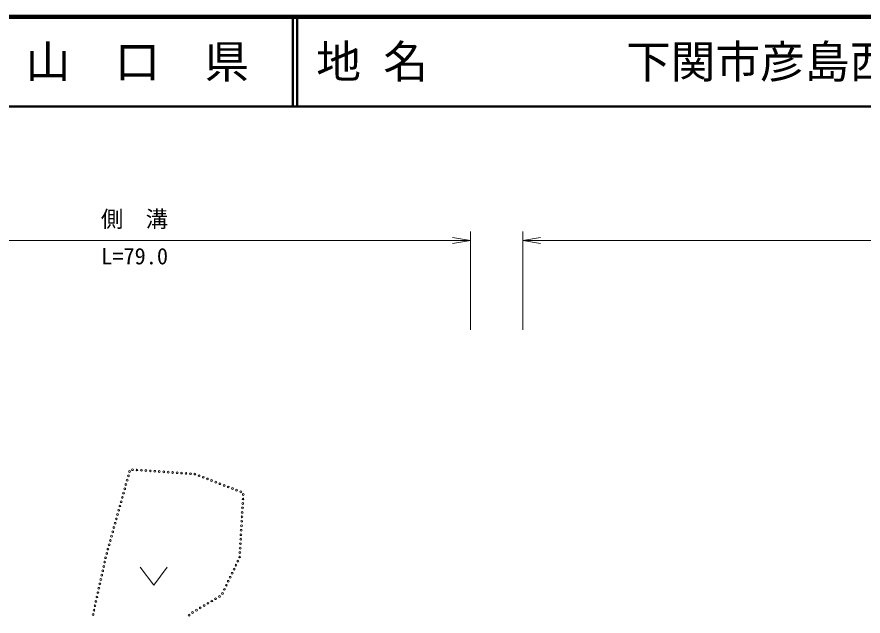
# Model space of a CAD drawing. Units: millimetres, scale not verified. Extents: x 40000 to 680000, y 20000 to 380000.
# Drawn here: x 336900 to 431534, y 313004 to 380000 of the extents above; entities that cross this region are included whole.
import ezdxf
from ezdxf.enums import TextEntityAlignment as Align

# ---------------------------------------------------------------- set-up
doc = ezdxf.new("R2010")
doc.units = ezdxf.units.MM
doc.header["$LTSCALE"] = 1000
for name, color, linetype, lineweight in [('M-STR-HTXT', 7, 'Continuous', 13), ('M-TTL', 2, 'Continuous', 140), ('M-TTL-LINE', 7, 'Continuous', 50), ('M-WORK', 1, 'Continuous', 13)]:
    doc.layers.add(name, color=color, linetype=linetype, lineweight=lineweight)
doc.layers.add('M-TTL-TXT', color=7, linetype='Continuous')
doc.styles.add('ＭＳ ゴシック', font='')
doc.styles.get('ＭＳ ゴシック').set_extended_font_data('MS Gothic')

# ---------------------------------------------------------------- blocks, each defined once
blk = doc.blocks.new('open_arrow')
at = {"color": 0, "linetype": 'Continuous', "lineweight": -2}
blk.add_lwpolyline([(7.5, 1.25), (0, 0), (7.5, -1.25)], dxfattribs=at)

msp = doc.modelspace()

# ---------------------------------------------------------------- linework, layer by layer
at = {"layer": 'M-STR-HTXT'}
for p, q in [((387626, 345000), (387626, 356000)), ((393463, 345000), (393463, 356000)), ((313768, 355000), (387626, 355000)), ((393463, 355000), (549757, 355000))]:
    msp.add_line(p, q, dxfattribs=at)
at = {"layer": 'M-TTL'}
msp.add_line((680000, 380000), (40000, 380000), dxfattribs=at)
at = {"layer": 'M-TTL-LINE'}
for p, q in [((367750, 380000), (367750, 370000)), ((368250, 380000), (368250, 370000)), ((40000, 370000), (680000, 370000))]:
    msp.add_line(p, q, dxfattribs=at)
at = {"layer": 'M-WORK'}
for p, q in [((350697, 318467), (352197, 316467)), ((352197, 316467), (353697, 318467))]:
    msp.add_line(p, q, dxfattribs=at)
for centre in [(349827, 329370), (350326, 329336), (350825, 329302), (351324, 329268), (351823, 329234), (349364, 328683), (349498, 329164), (352322, 329200), (352820, 329165), (353319, 329131), (353818, 329097), (354317, 329063), (354816, 329029), (355315, 328995), (355813, 328961), (356312, 328927), (356809, 328882), (357275, 328701), (357741, 328521), (358207, 328340), (349095, 327719), (349229, 328201), (358674, 328160), (359140, 327979), (359606, 327799), (360073, 327618), (360539, 327438), (348826, 326756), (348961, 327238), (361005, 327257), (361471, 327077), (361938, 326896), (362215, 326594), (348558, 325793), (348692, 326275), (362157, 325596), (362186, 326095), (348289, 324830), (348423, 325311), (362098, 324597), (362128, 325097), (348020, 323866), (348154, 324348), (362040, 323599), (362069, 324098), (347751, 322903), (347886, 323385), (362011, 323100), (347483, 321940), (347617, 322422), (361953, 322102), (361982, 322601), (347214, 320977), (347348, 321458), (361895, 321103), (361924, 321602), (346945, 320014), (347080, 320495), (361837, 320105), (361866, 320604), (346711, 319042), (346819, 319530), (361617, 319148), (361808, 319606), (346495, 318065), (346603, 318554), (361185, 318246), (361401, 318697), (346279, 317089), (346387, 317577), (360753, 317345), (360969, 317795), (346064, 316112), (346171, 316601), (360105, 315992), (360321, 316443), (360537, 316894), (345848, 315136), (345956, 315624), (359550, 315202), (359889, 315541), (345632, 314160), (345740, 314648), (357835, 314173), (358264, 314430), (358693, 314687), (359122, 314945), (345416, 313183), (345524, 313671), (356549, 313401), (356978, 313658), (357407, 313916), (356152, 313104)]:
    msp.add_circle(centre, 100, dxfattribs=at)

# ---------------------------------------------------------------- block references
at = {"layer": 'M-STR-HTXT', "xscale": 267, "yscale": 267, "rotation": 180}
msp.add_blockref('open_arrow', (387626, 355000), dxfattribs=at)
at = {"layer": 'M-STR-HTXT', "xscale": 267, "yscale": 267}
msp.add_blockref('open_arrow', (393463, 355000), dxfattribs=at)

# ---------------------------------------------------------------- texts
at = {"layer": 'M-STR-HTXT', "style": 'ＭＳ ゴシック'}
msp.add_text('側\u3000溝', height=1833, dxfattribs=at).set_placement((346297, 355937), align=Align.BOTTOM_LEFT)
msp.add_text('L=79.0', height=1833, dxfattribs=at).set_placement((350062, 351784), align=Align.BOTTOM_CENTER)
at = {"layer": 'M-TTL-TXT', "style": 'ＭＳ ゴシック'}
msp.add_text('山\u3000口\u3000県', height=3666, dxfattribs=at).set_placement((350375, 375000), align=Align.MIDDLE_CENTER)
for s, p in [('地 名', (370380, 375000)), ('下関市彦島西山町', (405024, 375000))]:
    msp.add_text(s, height=3666, dxfattribs=at).set_placement(p, align=Align.MIDDLE_LEFT)

doc.saveas('drawing.dxf')
